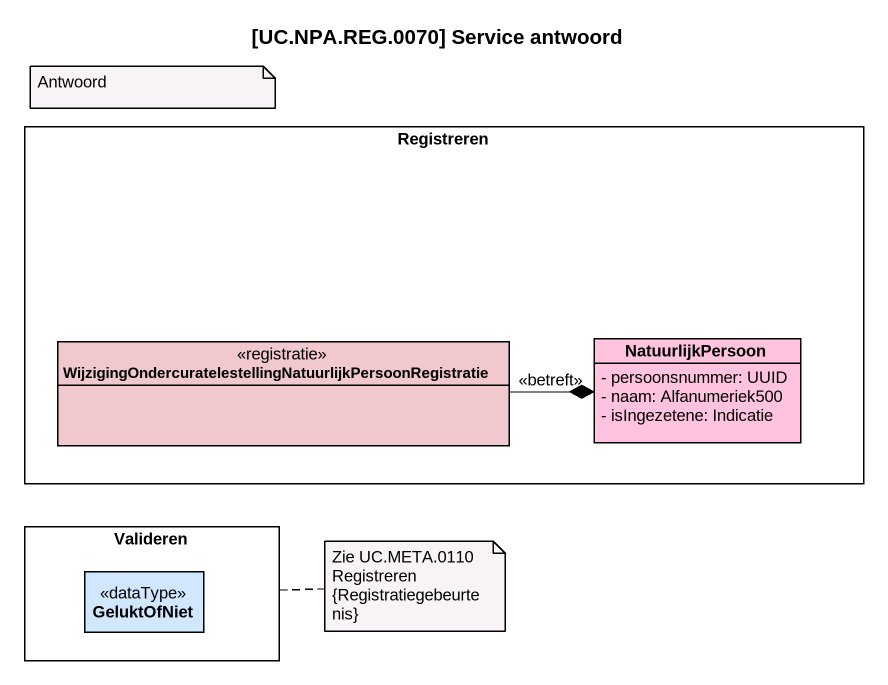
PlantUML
@startuml
title [UC.NPA.REG.0070] Service antwoord
hide circle
hide empty members
skinparam classAttributeIconSize 0
rectangle Registreren {
  class "WijzigingOndercuratelestellingNatuurlijkPersoonRegistratie" as WijzigingOndercuratelestelli <<registratie>> #F0C8CD
  class NatuurlijkPersoon #FFC3DF {
    - persoonsnummer: UUID
    - naam: Alfanumeriek500
    - isIngezetene: Indicatie
  }
}
rectangle Valideren {
  class GeluktOfNiet <<dataType>> #D0E7FE
}
WijzigingOndercuratelestelli -right-* NatuurlijkPersoon : <<betreft>>
note as N1
  Antwoord
end note
note right of Valideren : Zie UC.META.0110 Registreren {Registratiegebeurtenis}
@enduml
